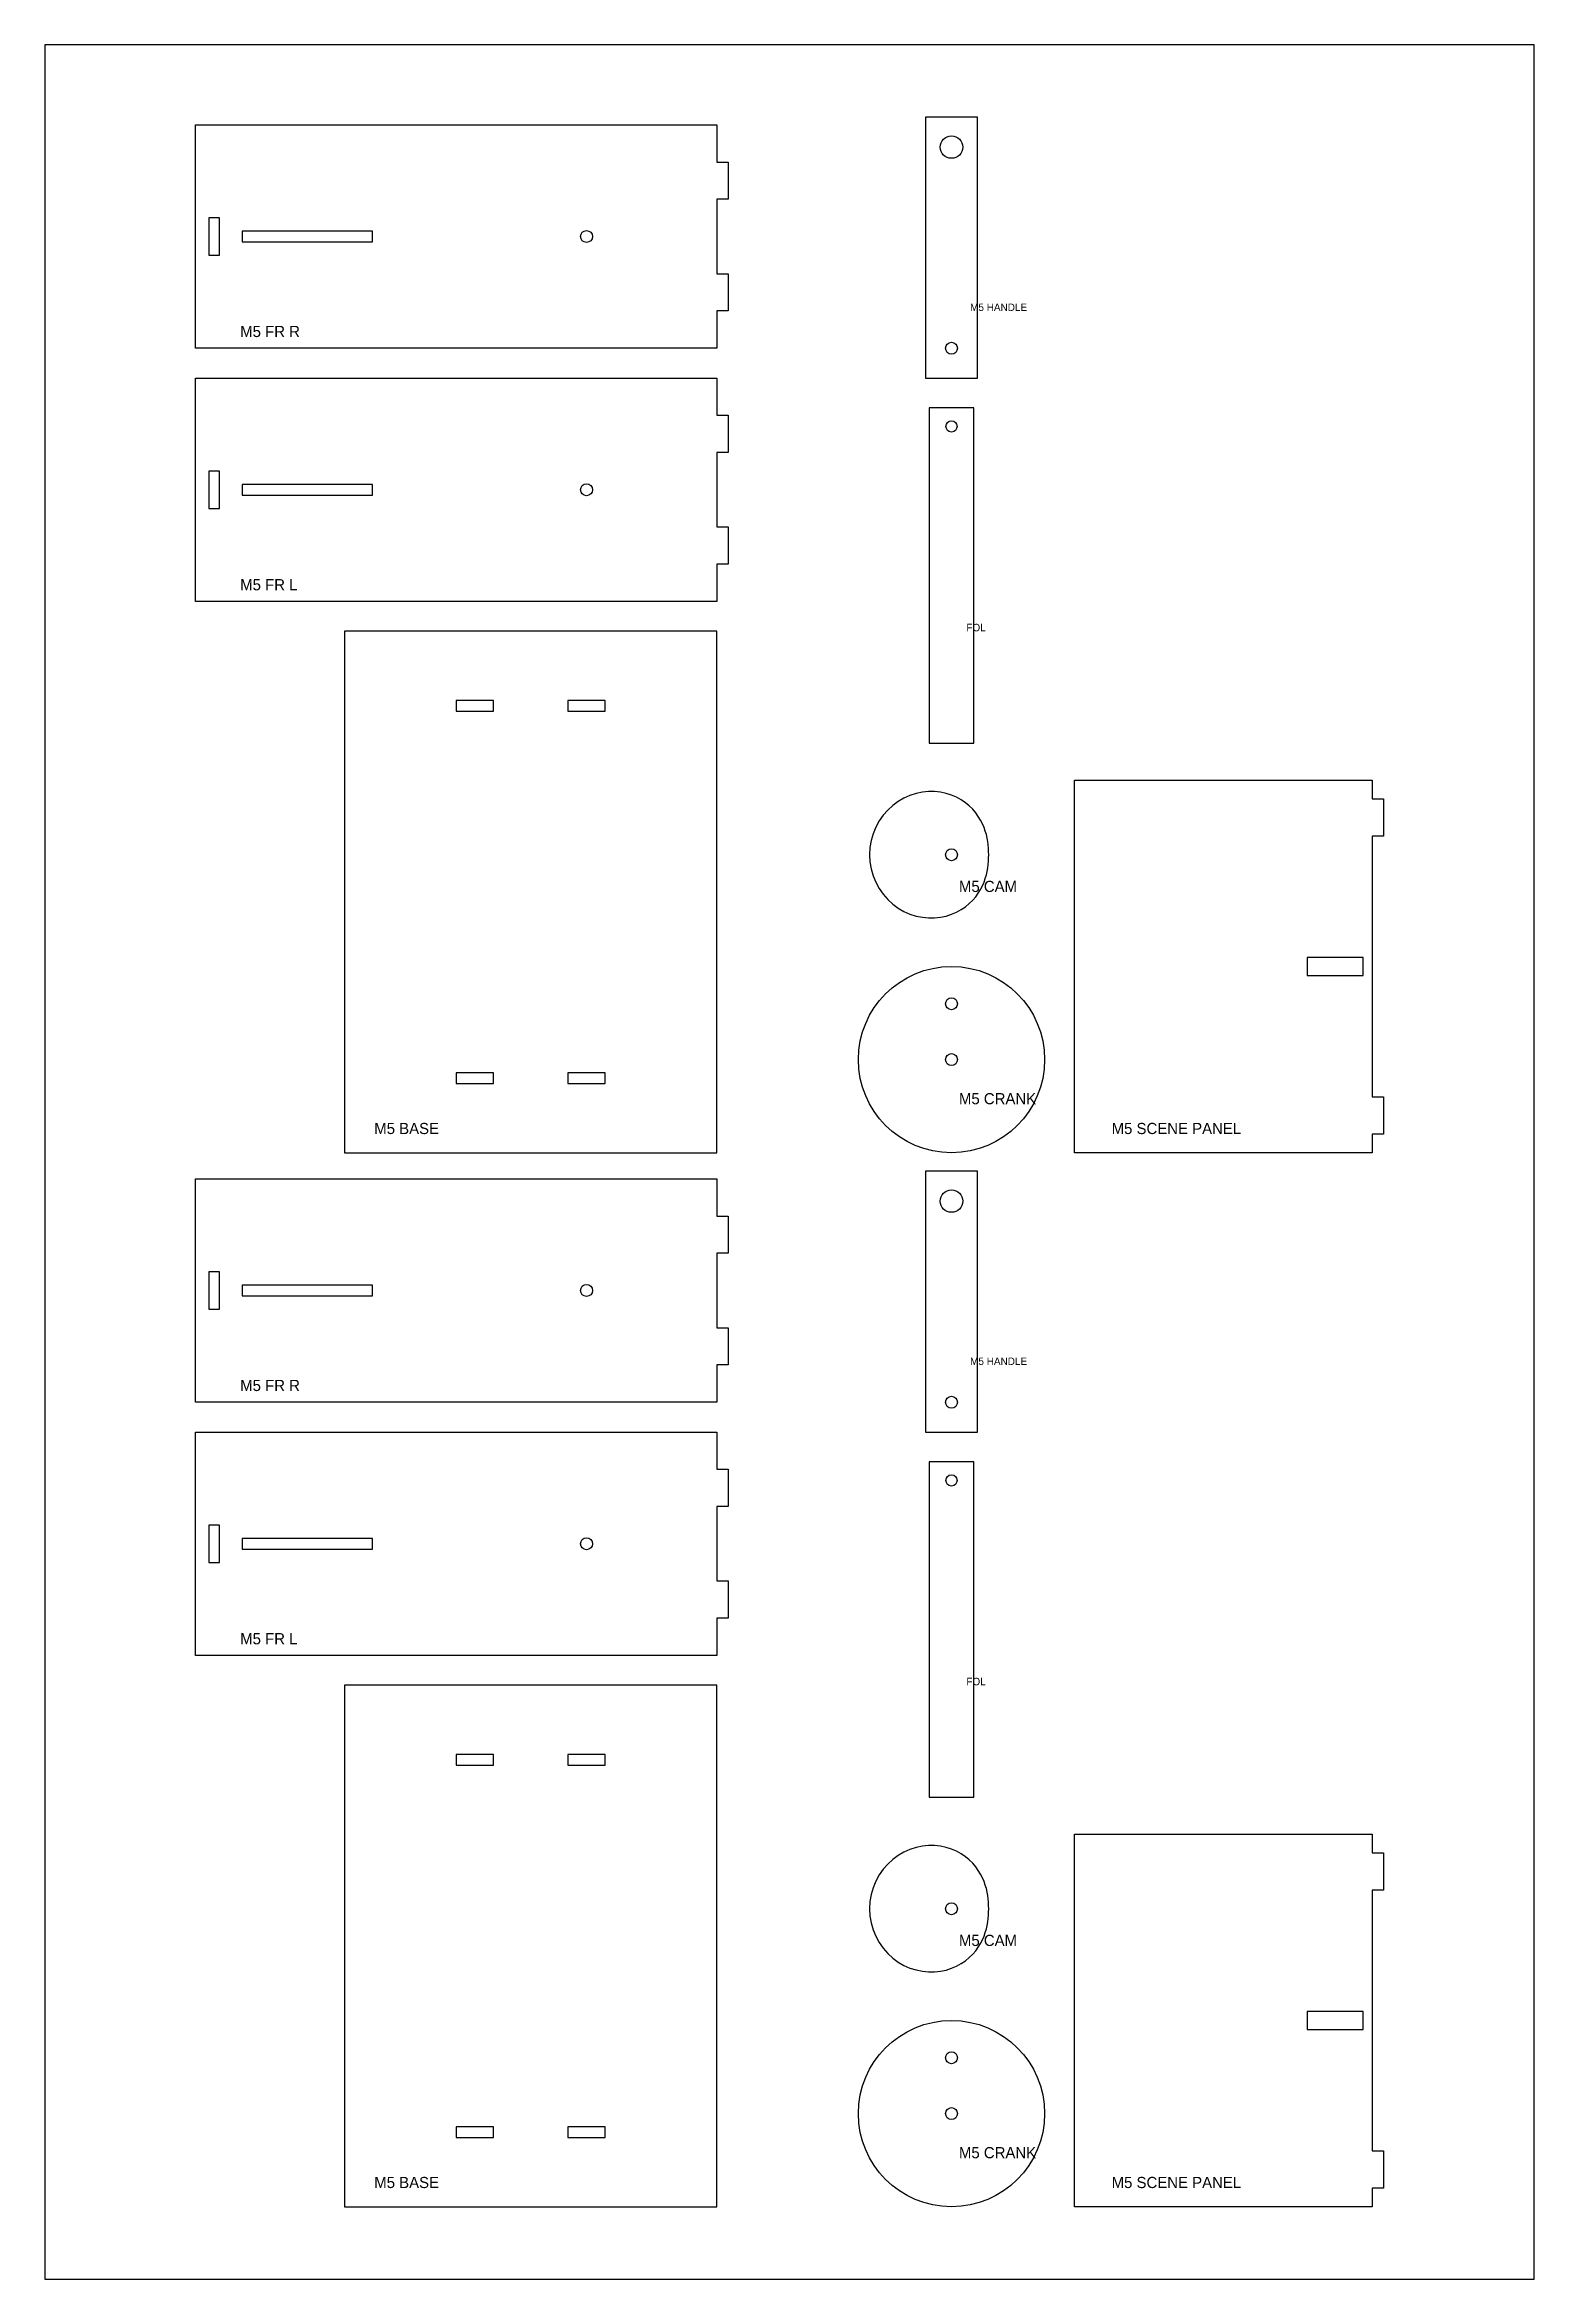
# Model space of a CAD drawing. Header units: metres. Extents: x 0 to 400, y 0 to 600.
import ezdxf

# ---------------------------------------------------------------- set-up
doc = ezdxf.new("R2010")
doc.units = ezdxf.units.M
for name, color, linetype in [('CUTS', 7, 'Continuous'), ('ENGRAVE', 1, 'Continuous'), ('SHEET', 8, 'Continuous')]:
    doc.layers.add(name, color=color, linetype=linetype)

msp = doc.modelspace()

# ---------------------------------------------------------------- linework, layer by layer
at = {"layer": 'CUTS'}
for points in [[(40.5, 518.5), (40.5, 578.5), (180.5, 578.5), (180.5, 568.5), (183.5, 568.5), (183.5, 558.5), (180.5, 558.5), (180.5, 538.5), (183.5, 538.5), (183.5, 528.5), (180.5, 528.5), (180.5, 518.5)], [(250.5, 510.5), (250.5, 580.5), (236.5, 580.5), (236.5, 510.5)], [(46.95, 543.5), (46.95, 553.5), (44.05, 553.5), (44.05, 543.5)], [(88, 547.05), (88, 549.95), (53, 549.95), (53, 547.05)], [(40.5, 450.5), (40.5, 510.5), (180.5, 510.5), (180.5, 500.5), (183.5, 500.5), (183.5, 490.5), (180.5, 490.5), (180.5, 470.5), (183.5, 470.5), (183.5, 460.5), (180.5, 460.5), (180.5, 450.5)], [(249.5, 412.5), (249.5, 502.5), (237.5, 502.5), (237.5, 412.5)], [(46.95, 475.5), (46.95, 485.5), (44.05, 485.5), (44.05, 475.5)], [(88, 479.05), (88, 481.95), (53, 481.95), (53, 479.05)], [(180.5, 302.5), (180.5, 442.5), (80.5, 442.5), (80.5, 302.5)], [(120.5, 421.05), (120.5, 423.95), (110.5, 423.95), (110.5, 421.05)], [(150.5, 421.05), (150.5, 423.95), (140.5, 423.95), (140.5, 421.05)], [(276.5, 302.5), (276.5, 402.5), (356.5, 402.5), (356.5, 397.5), (359.5, 397.5), (359.5, 387.5), (356.5, 387.5), (356.5, 317.5), (359.5, 317.5), (359.5, 307.5), (356.5, 307.5), (356.5, 302.5)], [(243.5, 398.5), (242.06, 398.96), (240.54, 399.28), (238.96, 399.45), (237.33, 399.46), (235.67, 399.3), (234, 398.95), (232.35, 398.43), (230.74, 397.71), (229.19, 396.81), (227.72, 395.74), (226.37, 394.5), (225.14, 393.1), (224.07, 391.56), (223.17, 389.9), (222.45, 388.14), (221.92, 386.3), (221.61, 384.42), (221.5, 382.5), (221.61, 380.58), (221.92, 378.7), (222.45, 376.86), (223.17, 375.1), (224.07, 373.44), (225.14, 371.9), (226.37, 370.5), (227.72, 369.26), (229.19, 368.19), (230.74, 367.29), (232.35, 366.57), (234, 366.05), (235.67, 365.7), (237.33, 365.54), (238.96, 365.55), (240.54, 365.72), (242.06, 366.04), (243.5, 366.5), (244.85, 367.08), (246.1, 367.77), (247.24, 368.55), (248.27, 369.39), (249.19, 370.3), (250, 371.24), (250.7, 372.21), (251.31, 373.2), (251.81, 374.19), (252.24, 375.17), (252.58, 376.14), (252.86, 377.1), (253.07, 378.04), (253.24, 378.96), (253.36, 379.86), (253.44, 380.75), (253.48, 381.63), (253.5, 382.5), (253.48, 383.37), (253.44, 384.25), (253.36, 385.14), (253.24, 386.04), (253.07, 386.96), (252.86, 387.9), (252.58, 388.86), (252.24, 389.83), (251.81, 390.81), (251.31, 391.8), (250.7, 392.79), (250, 393.76), (249.19, 394.7), (248.27, 395.61), (247.24, 396.45), (246.1, 397.23), (244.85, 397.92)], [(354, 350.05), (354, 354.95), (339, 354.95), (339, 350.05)], [(120.5, 321.05), (120.5, 323.95), (110.5, 323.95), (110.5, 321.05)], [(150.5, 321.05), (150.5, 323.95), (140.5, 323.95), (140.5, 321.05)], [(40.5, 235.5), (40.5, 295.5), (180.5, 295.5), (180.5, 285.5), (183.5, 285.5), (183.5, 275.5), (180.5, 275.5), (180.5, 255.5), (183.5, 255.5), (183.5, 245.5), (180.5, 245.5), (180.5, 235.5)], [(250.5, 227.5), (250.5, 297.5), (236.5, 297.5), (236.5, 227.5)], [(46.95, 260.5), (46.95, 270.5), (44.05, 270.5), (44.05, 260.5)], [(88, 264.05), (88, 266.95), (53, 266.95), (53, 264.05)], [(40.5, 167.5), (40.5, 227.5), (180.5, 227.5), (180.5, 217.5), (183.5, 217.5), (183.5, 207.5), (180.5, 207.5), (180.5, 187.5), (183.5, 187.5), (183.5, 177.5), (180.5, 177.5), (180.5, 167.5)], [(249.5, 129.5), (249.5, 219.5), (237.5, 219.5), (237.5, 129.5)], [(46.95, 192.5), (46.95, 202.5), (44.05, 202.5), (44.05, 192.5)], [(88, 196.05), (88, 198.95), (53, 198.95), (53, 196.05)], [(180.5, 19.5), (180.5, 159.5), (80.5, 159.5), (80.5, 19.5)], [(120.5, 138.05), (120.5, 140.95), (110.5, 140.95), (110.5, 138.05)], [(150.5, 138.05), (150.5, 140.95), (140.5, 140.95), (140.5, 138.05)], [(243.5, 115.5), (242.06, 115.96), (240.54, 116.28), (238.96, 116.45), (237.33, 116.46), (235.67, 116.3), (234, 115.95), (232.35, 115.43), (230.74, 114.71), (229.19, 113.81), (227.72, 112.74), (226.37, 111.5), (225.14, 110.1), (224.07, 108.56), (223.17, 106.9), (222.45, 105.14), (221.92, 103.3), (221.61, 101.42), (221.5, 99.5), (221.61, 97.58), (221.92, 95.7), (222.45, 93.86), (223.17, 92.1), (224.07, 90.44), (225.14, 88.9), (226.37, 87.5), (227.72, 86.26), (229.19, 85.19), (230.74, 84.29), (232.35, 83.57), (234, 83.05), (235.67, 82.7), (237.33, 82.54), (238.96, 82.55), (240.54, 82.72), (242.06, 83.04), (243.5, 83.5), (244.85, 84.08), (246.1, 84.77), (247.24, 85.55), (248.27, 86.39), (249.19, 87.3), (250, 88.24), (250.7, 89.21), (251.31, 90.2), (251.81, 91.19), (252.24, 92.17), (252.58, 93.14), (252.86, 94.1), (253.07, 95.04), (253.24, 95.96), (253.36, 96.86), (253.44, 97.75), (253.48, 98.63), (253.5, 99.5), (253.48, 100.37), (253.44, 101.25), (253.36, 102.14), (253.24, 103.04), (253.07, 103.96), (252.86, 104.9), (252.58, 105.86), (252.24, 106.83), (251.81, 107.81), (251.31, 108.8), (250.7, 109.79), (250, 110.76), (249.19, 111.7), (248.27, 112.61), (247.24, 113.45), (246.1, 114.23), (244.85, 114.92)], [(276.5, 19.5), (276.5, 119.5), (356.5, 119.5), (356.5, 114.5), (359.5, 114.5), (359.5, 104.5), (356.5, 104.5), (356.5, 34.5), (359.5, 34.5), (359.5, 24.5), (356.5, 24.5), (356.5, 19.5)], [(354, 67.05), (354, 71.95), (339, 71.95), (339, 67.05)], [(120.5, 38.05), (120.5, 40.95), (110.5, 40.95), (110.5, 38.05)], [(150.5, 38.05), (150.5, 40.95), (140.5, 40.95), (140.5, 38.05)]]:
    msp.add_lwpolyline(points, close=True, dxfattribs=at)
for centre, radius in [((243.5, 572.5), 3), ((145.5, 548.5), 1.6), ((243.5, 518.5), 1.6), ((243.5, 497.5), 1.5), ((145.5, 480.5), 1.6), ((243.5, 382.5), 1.6), ((243.5, 327.5), 25), ((243.5, 342.5), 1.6), ((243.5, 327.5), 1.6), ((243.5, 289.5), 3), ((145.5, 265.5), 1.6), ((243.5, 235.5), 1.6), ((243.5, 214.5), 1.5), ((145.5, 197.5), 1.6), ((243.5, 99.5), 1.6), ((243.5, 44.5), 25), ((243.5, 59.5), 1.6), ((243.5, 44.5), 1.6)]:
    msp.add_circle(centre, radius, dxfattribs=at)
at = {"layer": 'SHEET', "color": 8}
msp.add_lwpolyline([(0, 0), (400, 0), (400, 600), (0, 600)], close=True, dxfattribs=at)

# ---------------------------------------------------------------- texts
at = {"layer": 'ENGRAVE'}
for s, height, p in [('M5 HANDLE', 2, (248.5, 528.5)), ('M5 FR R', 3, (52.5, 521.5)), ('M5 FR L', 3, (52.5, 453.5)), ('FOL', 2, (247.5, 442.5)), ('M5 CAM', 3, (245.5, 372.5)), ('M5 CRANK', 3, (245.5, 315.5)), ('M5 BASE', 3, (88.5, 307.5)), ('M5 SCENE PANEL', 3, (286.5, 307.5)), ('M5 HANDLE', 2, (248.5, 245.5)), ('M5 FR R', 3, (52.5, 238.5)), ('M5 FR L', 3, (52.5, 170.5)), ('FOL', 2, (247.5, 159.5)), ('M5 CAM', 3, (245.5, 89.5)), ('M5 CRANK', 3, (245.5, 32.5)), ('M5 BASE', 3, (88.5, 24.5)), ('M5 SCENE PANEL', 3, (286.5, 24.5))]:
    msp.add_text(s, height=height, dxfattribs=at).set_placement(p)

doc.saveas('drawing.dxf')
